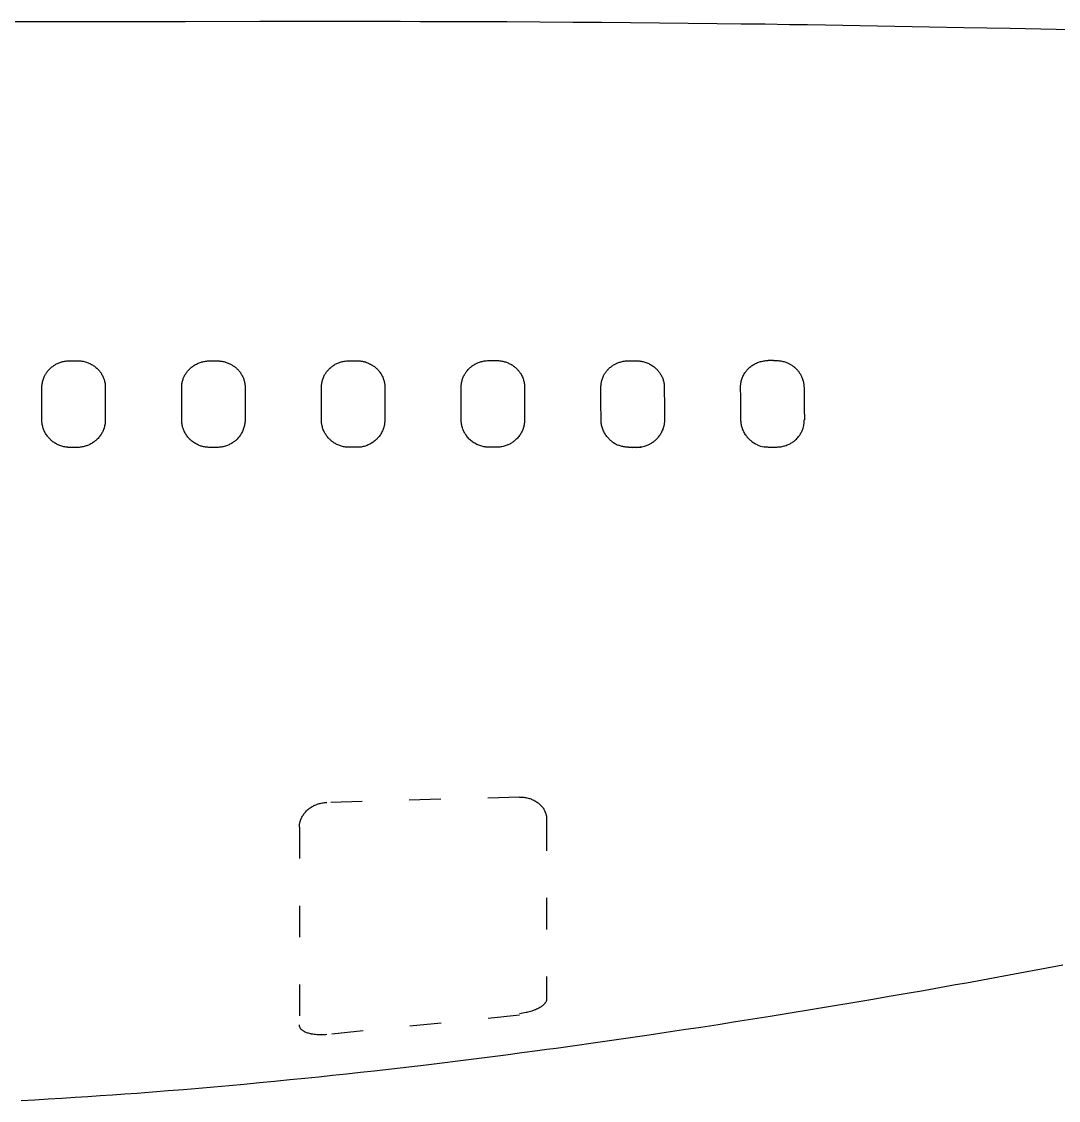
# Model space of a CAD drawing. Extents: x -17108 to 71323, y -8319 to 54197.
# Drawn here: x 14583 to 18540, y 43459 to 47576 of the extents above; entities that cross this region are included whole.
import ezdxf

# ---------------------------------------------------------------- set-up
doc = ezdxf.new("R2010")
doc.units = 0
doc.linetypes.add('ACAD_ISO03W100', pattern=[30, 12, -18])
doc.layers.get('0').update_dxf_attribs({"linetype": 'CONTINUOUS'})
doc.layers.add('cargoDoors', color=7, linetype='ACAD_ISO03W100')

msp = doc.modelspace()

# ---------------------------------------------------------------- linework, layer by layer
at = {"color": 7, "ltscale": 0.490234}
msp.add_line((14767.7, 46281.6), (14787.3, 46281.6), dxfattribs=at)
at = {"color": 7, "ltscale": 0.35}
for p, q in [((15301.1, 46280.9), (15315.1, 46280.9)), ((15848.5, 46281.5), (15862.5, 46281.5))]:
    msp.add_line(p, q, dxfattribs=at)
at = {"color": 7, "ltscale": 0.349903}
for p, q in [((15315.1, 46280.9), (15329.1, 46280.9)), ((15834.5, 46281.5), (15848.5, 46281.5))]:
    msp.add_line(p, q, dxfattribs=at)
at = {"color": 7, "ltscale": 9.76563e-05}
msp.add_line((15848.5, 46281.5), (15848.5, 46281.5), dxfattribs=at)
at = {"color": 7, "ltscale": 0.350098}
for p, q in [((16367.7, 46282.2), (16381.7, 46282.2)), ((16381.7, 46282.2), (16395.7, 46282.1))]:
    msp.add_line(p, q, dxfattribs=at)
at = {"color": 7, "ltscale": 0.174805}
msp.add_line((14795.7, 45950.8), (14788.7, 45950.8), dxfattribs=at)
at = {"color": 7}
msp.add_line((15862.5, 45951.1), (15834.5, 45951.1), dxfattribs=at)
at = {"color": 7, "ltscale": 0.099121}
msp.add_line((16914.4, 45951), (16910.4, 45951), dxfattribs=at)
at = {"color": 7, "ltscale": 0.390625}
msp.add_line((16930, 45951), (16914.4, 45951), dxfattribs=at)
at = {"color": 7}
for points in [[(18707.7, 47541.6), (18531.6, 47545.3), (18355.5, 47548.9), (18267.5, 47550.7), (18179.6, 47552.4), (18047.6, 47554.9), (17915.6, 47557.3), (17783.6, 47559.6), (17651.6, 47561.7), (17582.6, 47562.8), (17513.6, 47563.8), (17421.6, 47565.2), (17329.7, 47566.4), (17237.8, 47567.6), (17127.5, 47568.8), (17017.3, 47570), (16907, 47571.1), (16796.7, 47572), (16686.5, 47572.8), (16560.5, 47573.6), (16434.6, 47574.3), (16308.6, 47574.8), (16182.7, 47575.2), (16105, 47575.3), (16027.4, 47575.5), (15937, 47575.6), (15846.6, 47575.7), (15740.4, 47575.7), (15634.2, 47575.7), (15492.5, 47575.6), (15208.9, 47575.3), (14993.7, 47575.2), (14886, 47575.1), (14724.5, 47575.1), (14603.4, 47575.1), (14482.3, 47575.1)], [(14685.7, 46245.3), (14687, 46246.8), (14688.4, 46248.2), (14689.8, 46249.7), (14691.3, 46251.2), (14694.3, 46253.9), (14695.2, 46254.8), (14697.5, 46256.7), (14698.9, 46257.8), (14701.8, 46260), (14704.7, 46262.2), (14706.8, 46263.5), (14708.8, 46264.8), (14710.9, 46266.1), (14713.9, 46267.8), (14717, 46269.5), (14720, 46270.9), (14723.1, 46272.3), (14726.2, 46273.6), (14729.4, 46274.8), (14732.7, 46276), (14735.4, 46276.8), (14738.1, 46277.6), (14740.9, 46278.3), (14743.4, 46278.9), (14747.4, 46279.7), (14751.4, 46280.4), (14755.4, 46280.9), (14759.5, 46281.3), (14763.6, 46281.5), (14767.7, 46281.6)], [(14787.3, 46281.6), (14790.9, 46281.6), (14794.5, 46281.6), (14798.5, 46281.5), (14799.8, 46281.5), (14802.8, 46281.3), (14805.8, 46281.1), (14808.8, 46280.8), (14813, 46280.2), (14814.2, 46280), (14818.3, 46279.3), (14822.4, 46278.4), (14826.4, 46277.3), (14830.4, 46276.1), (14833.7, 46275), (14836.9, 46273.8), (14840.1, 46272.4), (14843.2, 46271), (14846.3, 46269.5), (14849.8, 46267.7), (14853.2, 46265.7), (14856.5, 46263.6), (14858.9, 46262), (14861.3, 46260.3)], [(15250.6, 46268.9), (15254, 46270.6), (15257.4, 46272.1), (15260.8, 46273.5), (15264.4, 46274.7), (15267.9, 46275.9), (15271.5, 46276.9), (15274.8, 46277.8), (15278.1, 46278.5), (15281.5, 46279.2), (15284.9, 46279.7), (15288.3, 46280.1), (15290.4, 46280.4), (15292.5, 46280.6), (15294.7, 46280.7), (15296.8, 46280.8), (15301.1, 46280.9)], [(15329.1, 46280.9), (15333, 46280.9), (15336.9, 46280.7), (15339.5, 46280.5), (15343.5, 46280), (15347.5, 46279.5), (15351.5, 46278.7), (15354.9, 46278), (15358.3, 46277.2), (15361.6, 46276.2), (15364.9, 46275.2), (15368.1, 46274.1), (15371.3, 46272.8), (15374.5, 46271.5), (15377.6, 46270.1), (15380.7, 46268.6), (15383.4, 46267.1), (15386.1, 46265.6), (15388.7, 46263.9), (15390.8, 46262.6), (15393.1, 46261), (15395.4, 46259.3), (15397.7, 46257.6), (15399.6, 46256.1), (15401.5, 46254.5), (15403.3, 46252.8), (15405.2, 46251.1), (15407.5, 46248.8), (15409.8, 46246.4), (15412, 46243.9), (15414.1, 46241.4), (15416.1, 46238.8), (15418.1, 46236.1), (15419.9, 46233.4), (15421.7, 46230.7), (15422.9, 46228.6), (15424.1, 46226.4), (15425.6, 46223.6), (15427, 46220.6), (15428.3, 46217.7), (15429.6, 46214.7), (15430.7, 46211.6), (15431.7, 46208.6), (15432.6, 46205.4), (15433.4, 46202.3), (15434.2, 46198.6), (15434.9, 46194.8), (15435.4, 46191), (15435.8, 46187.2), (15436, 46183.4), (15436.1, 46179.6)], [(15762.8, 46255.6), (15765.6, 46257.9), (15768.4, 46260.1), (15771.3, 46262.2), (15774.3, 46264.1), (15777.4, 46266), (15780.5, 46267.8), (15783.5, 46269.4), (15786.5, 46270.9), (15789.6, 46272.3), (15792.8, 46273.6), (15796, 46274.8), (15799.2, 46276), (15803, 46277.1), (15806.9, 46278.2), (15810.8, 46279.1), (15814.7, 46279.8), (15818.6, 46280.5), (15822.6, 46280.9), (15826.5, 46281.3), (15830.5, 46281.5), (15834.5, 46281.5)], [(15862.5, 46281.5), (15866, 46281.4), (15868.6, 46281.3), (15871.3, 46281.2), (15874.7, 46280.8), (15878.2, 46280.4), (15881.6, 46279.9), (15884.2, 46279.4), (15886.7, 46278.9), (15889.5, 46278.2), (15892.3, 46277.5), (15895.1, 46276.7), (15897.5, 46275.9), (15900, 46275.1), (15903.8, 46273.6), (15907.6, 46272.1), (15911.4, 46270.3), (15915, 46268.5), (15918.6, 46266.5), (15920.8, 46265.2), (15922.9, 46263.8), (15925.3, 46262.3), (15927.6, 46260.6), (15929.9, 46258.9), (15932.5, 46256.9), (15935, 46254.7), (15937.5, 46252.5), (15939.9, 46250.2), (15942.2, 46247.8), (15944.5, 46245.4), (15946.1, 46243.5), (15947.6, 46241.6), (15949.2, 46239.6), (15950.6, 46237.7), (15952.8, 46234.5), (15954.9, 46231.3), (15956.8, 46228), (15958.4, 46225.2), (15959.8, 46222.3), (15961.2, 46219.3), (15962.5, 46216.3), (15963.6, 46213.3), (15964.7, 46210.2), (15965.6, 46207.2), (15966.5, 46204), (15967.2, 46200.9), (15967.9, 46197.4), (15968.5, 46194), (15968.9, 46190.4), (15969.2, 46186.9), (15969.4, 46183.4), (15969.5, 46179.9)], [(16279.9, 46238.7), (16282.2, 46241.7), (16284.6, 46244.7), (16287.2, 46247.5), (16289.7, 46250.1), (16292.2, 46252.7), (16294.9, 46255.1), (16297.6, 46257.4), (16300.4, 46259.7), (16303.3, 46261.8), (16306.6, 46264), (16309.9, 46266.2), (16313.3, 46268.1), (16316.3, 46269.7), (16318.6, 46270.9), (16320.8, 46272), (16324, 46273.3), (16327.1, 46274.6), (16330.3, 46275.8), (16334, 46277), (16337.7, 46278.1), (16341.5, 46279.1), (16345.3, 46279.9), (16349.1, 46280.6), (16353, 46281.2), (16356.8, 46281.6), (16360.7, 46282), (16364.2, 46282.1), (16367.7, 46282.2)], [(16395.7, 46282.1), (16399.7, 46282.1), (16403.7, 46281.9), (16407.6, 46281.5), (16411.6, 46281), (16415.5, 46280.4), (16419.4, 46279.6), (16423.2, 46278.7), (16426.6, 46277.8), (16429.9, 46276.8), (16433.2, 46275.7), (16436.4, 46274.5), (16439.6, 46273.2), (16443.3, 46271.6), (16446.9, 46269.8), (16450.5, 46267.9), (16454, 46265.9), (16456.1, 46264.5), (16458.5, 46262.9), (16460.8, 46261.3), (16463, 46259.6), (16465.6, 46257.6), (16468.2, 46255.4), (16470.7, 46253.2), (16473.1, 46250.9), (16475.4, 46248.5), (16477.6, 46246.1), (16479.3, 46244.2), (16480.8, 46242.3), (16482.9, 46239.7), (16484.8, 46237), (16486.6, 46234.3), (16488, 46232.3), (16489.2, 46230.2), (16491.1, 46226.8), (16492.9, 46223.3), (16494.6, 46219.7), (16496.1, 46216.1), (16497.4, 46212.5), (16498.4, 46209.4), (16499.3, 46206.3), (16500.1, 46203.2), (16500.8, 46200), (16501.6, 46196.1), (16502.1, 46192.2), (16502.5, 46188.3), (16502.8, 46184.3), (16502.8, 46180.4)], [(16837.6, 45972.3), (16835.7, 45973.8), (16833.7, 45975.3), (16831.1, 45977.5), (16828.6, 45979.7), (16826.2, 45982.1), (16823.8, 45984.5), (16821.5, 45987), (16818.9, 45989.9), (16816.5, 45993), (16814.1, 45996.2), (16811.9, 45999.4), (16809.8, 46002.7), (16807.8, 46006.1), (16806, 46009.5), (16804.3, 46013), (16802.7, 46016.6), (16801.3, 46020.2), (16800, 46023.9), (16798.8, 46027.6), (16797.8, 46031.3), (16796.9, 46035.1), (16796.2, 46038.9), (16795.6, 46042.8), (16795.1, 46046.6), (16794.8, 46050.5), (16794.7, 46052.8), (16794.7, 46055), (16794.6, 46058.2), (16794.6, 46062.7), (16794.4, 46115.7), (16794.2, 46163.9), (16794.2, 46176.9), (16794.1, 46180.6), (16794.2, 46182.9), (16794.2, 46185.1), (16794.5, 46188.5), (16794.7, 46190.8), (16795, 46193.2), (16795.4, 46196.4), (16795.9, 46198.7), (16796.6, 46202.5), (16797.6, 46206.1), (16798.6, 46209.8), (16799.8, 46213.4), (16801.2, 46216.9), (16802.7, 46220.4), (16804.3, 46223.9), (16805.5, 46226.3), (16806.8, 46228.6), (16808.2, 46231), (16810.1, 46233.9), (16812, 46236.9), (16814.1, 46239.7), (16815.6, 46241.6), (16817.5, 46244), (16819.5, 46246.2), (16821.5, 46248.4), (16823.3, 46250.2), (16825.9, 46252.8), (16828.7, 46255.2), (16831.6, 46257.6), (16834.5, 46259.9), (16837.2, 46261.8), (16840, 46263.7), (16842.8, 46265.5), (16845.7, 46267.2), (16848.7, 46268.8), (16850.9, 46269.9), (16853.2, 46271), (16855.5, 46272.1), (16858.5, 46273.3), (16861.5, 46274.4), (16864.5, 46275.5), (16867.5, 46276.5), (16871.6, 46277.6), (16875.6, 46278.6), (16879.7, 46279.4), (16883.9, 46280.1), (16888, 46280.7), (16892.2, 46281), (16896.4, 46281.2), (16900.6, 46281.3)], [(16914.6, 46281.3), (16923.7, 46281.3), (16927.3, 46281.3), (16929.2, 46281.2), (16931.9, 46281.2), (16933.7, 46281.1), (16936.7, 46280.9), (16939.8, 46280.7), (16942.3, 46280.4), (16945.8, 46279.9), (16949.2, 46279.3), (16951.8, 46278.8), (16954.3, 46278.3), (16958.1, 46277.3), (16961.9, 46276.2), (16965.7, 46275), (16969.4, 46273.6), (16973.1, 46272.1), (16976.6, 46270.5), (16980.2, 46268.8), (16983.8, 46266.8), (16987.3, 46264.7), (16990.7, 46262.5), (16994, 46260.2), (16997.3, 46257.8), (16999.9, 46255.7), (17002.4, 46253.5), (17004.8, 46251.2), (17007, 46249.1), (17009.1, 46246.9), (17011.2, 46244.6), (17012.8, 46242.7), (17014.5, 46240.6), (17016.2, 46238.4), (17017.9, 46236.2), (17019.2, 46234.2), (17020.6, 46232.1), (17022.4, 46229.1), (17024.2, 46226), (17025.8, 46222.9), (17027.3, 46219.7), (17028.7, 46216.5), (17030, 46213.2), (17031.1, 46210.1), (17032, 46207), (17032.9, 46203.9), (17033.7, 46200.5), (17034.4, 46197.1), (17035, 46193.7), (17035.4, 46190.2), (17035.8, 46186.7), (17036, 46183.2), (17036.1, 46179.7)], [(17384.5, 46270.9), (17388.2, 46272.7), (17392, 46274.3), (17395.8, 46275.7), (17399.7, 46277), (17403.7, 46278.2), (17407.6, 46279.2), (17411.6, 46280.1), (17415.7, 46280.8), (17419.7, 46281.4), (17423.8, 46281.8), (17427.9, 46282.1), (17430.4, 46282.2), (17432.9, 46282.2)], [(17452.5, 46282.3), (17457.1, 46282.3), (17461.7, 46282.4), (17464.8, 46282.3), (17467, 46282.2), (17470.6, 46282), (17474.1, 46281.6), (17476.7, 46281.3), (17480.6, 46280.7), (17484.4, 46280), (17488.2, 46279.1), (17491.9, 46278.2), (17495.7, 46277), (17499.3, 46275.8), (17502.6, 46274.6), (17505.7, 46273.3), (17508.3, 46272.1), (17510.9, 46270.9), (17513.4, 46269.6), (17515.7, 46268.4), (17517.9, 46267.1), (17520.3, 46265.7), (17522.8, 46264.1), (17525.1, 46262.5), (17527.8, 46260.6), (17529.8, 46259), (17531.8, 46257.5), (17534.4, 46255.3), (17536.9, 46253), (17539.3, 46250.7), (17541.6, 46248.3), (17543.9, 46245.8), (17546.1, 46243.3), (17547.8, 46241.1), (17549.5, 46238.9), (17551.1, 46236.7), (17552.5, 46234.7), (17553.8, 46232.6), (17555.5, 46229.8), (17557.2, 46226.9), (17558.7, 46224), (17560.1, 46221), (17561.5, 46218), (17562.7, 46215), (17564, 46211.4), (17565.2, 46207.7), (17566.2, 46204), (17567.1, 46200.3), (17567.8, 46196.5), (17568.4, 46192.8), (17568.8, 46188.9), (17569.1, 46185.1)], [(14669.3, 46219.9), (14670.6, 46222.7), (14671.9, 46225.4), (14673.4, 46228), (14674.9, 46230.6), (14676.5, 46233.2), (14678.2, 46235.7), (14680, 46238.2), (14681.8, 46240.6), (14683.7, 46243), (14685.7, 46245.3)], [(14861.3, 46260.3), (14864.2, 46258.1), (14867.1, 46255.8), (14869.8, 46253.3), (14872.5, 46250.8), (14875, 46248.2), (14877.5, 46245.5), (14879.9, 46242.7), (14881.5, 46240.8), (14883.3, 46238.4), (14885, 46236), (14886.7, 46233.5), (14888, 46231.4), (14889.9, 46228.2), (14891.6, 46225), (14893.3, 46221.7), (14894.8, 46218.4), (14896, 46215.4), (14897.1, 46212.3), (14898.2, 46209.3), (14899.1, 46206.2), (14900, 46202.5), (14900.8, 46198.7), (14901.5, 46195), (14902, 46191.2), (14902.4, 46187.4), (14902.6, 46183.5), (14902.7, 46179.7)], [(15194.1, 46181.6), (15194.2, 46184.5), (15194.4, 46187.5), (15194.7, 46190.4), (15195.2, 46193.6), (15195.7, 46197.1), (15196.4, 46200.5), (15197.2, 46203.9), (15198.2, 46207.3), (15199.2, 46210.6), (15200.4, 46213.9), (15201.3, 46216.2), (15202.2, 46218.4), (15203.6, 46221.3), (15205, 46224.2), (15206.6, 46227.1), (15208.2, 46229.9), (15209.5, 46232), (15210.8, 46234.1), (15212.7, 46236.7), (15214.6, 46239.4), (15216.7, 46241.9), (15218.8, 46244.4), (15221.3, 46247.1), (15223.8, 46249.7), (15226.5, 46252.2), (15229.2, 46254.7), (15232, 46257), (15234.9, 46259.2)], [(15234.9, 46259.2), (15237.9, 46261.4), (15241, 46263.4), (15244.1, 46265.4), (15247.3, 46267.2), (15250.6, 46268.9)], [(15727.5, 46182.9), (15727.7, 46186.4), (15728, 46190), (15728.4, 46193.5), (15729, 46197.1), (15729.7, 46200.5), (15730.5, 46204), (15731.4, 46207.5), (15732.5, 46210.9), (15733.7, 46214.2), (15735, 46217.6), (15736.5, 46221), (15738.1, 46224.2), (15739.8, 46227.5), (15741, 46229.6), (15742.2, 46231.7), (15744, 46234.4), (15745.9, 46237.1), (15747.3, 46239.1), (15748.8, 46241.1), (15751.4, 46244.2), (15752.7, 46245.7), (15754, 46247.2), (15755.4, 46248.7), (15756.9, 46250.1), (15758.3, 46251.5), (15759.8, 46252.9), (15762.8, 46255.6)], [(16260.8, 46183.1), (16261, 46186.1), (16261.2, 46189.1), (16261.5, 46192), (16261.8, 46194.4), (16262.4, 46198), (16263.1, 46201.6), (16264, 46205.2), (16264.9, 46208.7), (16266.1, 46212.1), (16267.3, 46215.6), (16268.7, 46218.9), (16270.2, 46222.3), (16271.8, 46225.6), (16273.5, 46228.8), (16274.3, 46230.2), (16275.6, 46232.3), (16276.9, 46234.4), (16278.8, 46237.2), (16279.9, 46238.7)], [(17328.4, 46055.9), (17328.3, 46074.2), (17327.6, 46140.4), (17327.6, 46147.6), (17327.3, 46172.9), (17327.2, 46178), (17327.2, 46180.9), (17327.2, 46182.3), (17327.3, 46185.3), (17327.4, 46187.7), (17327.7, 46191.3), (17327.9, 46192.5), (17328.4, 46196.2), (17329, 46200), (17329.9, 46203.7), (17330.8, 46207.4), (17331.9, 46211.1), (17333.2, 46214.7), (17334.6, 46218.3), (17336.1, 46221.8), (17337.8, 46225.3), (17339.6, 46228.7), (17341.5, 46232), (17343.6, 46235.3)], [(17343.6, 46235.3), (17345.4, 46237.9), (17347.3, 46240.5), (17349.3, 46243), (17351.4, 46245.5), (17353.5, 46247.9), (17355.8, 46250.3), (17358.4, 46252.9), (17361.2, 46255.4), (17363.1, 46257), (17365.9, 46259.3), (17368.8, 46261.5), (17371.8, 46263.6), (17374.9, 46265.6), (17378, 46267.5), (17381.3, 46269.3), (17384.5, 46270.9)], [(14660.7, 46181.9), (14660.7, 46183.8), (14660.8, 46185.8), (14661.2, 46189.7), (14661.6, 46193.6), (14662.3, 46197.4), (14663.1, 46201.3), (14664, 46205.1), (14665.1, 46208.9), (14666.3, 46212.6), (14667.7, 46216.3), (14669.3, 46219.9)], [(14673.1, 46006.8), (14671.4, 46010.1), (14669.8, 46013.4), (14668.3, 46016.8), (14667, 46020.2), (14665.8, 46023.7), (14664.7, 46027.2), (14663.7, 46030.8), (14662.9, 46034.4), (14662.2, 46038), (14661.7, 46041.2), (14661.3, 46044.5), (14661, 46047.3), (14660.8, 46050.1), (14660.7, 46052.9), (14660.7, 46056), (14660.7, 46057.3), (14660.7, 46141.1), (14660.7, 46170.9), (14660.7, 46176.6), (14660.7, 46181.9)], [(14902.7, 46179.7), (14902.7, 46135.6), (14902.7, 46058.6), (14902.7, 46055), (14902.6, 46051.4), (14902.4, 46047.7), (14902, 46044.1), (14901.5, 46040.6), (14900.9, 46036.6), (14900, 46032.7), (14899.1, 46028.9), (14898, 46025.1), (14896.7, 46021.3), (14895.5, 46018.2), (14894.2, 46015.1), (14892.9, 46012.1), (14891.4, 46009.1), (14889.8, 46006.1), (14888.2, 46003.2), (14886.3, 46000.1), (14884.2, 45997), (14882.1, 45994), (14879.8, 45991.1), (14877.5, 45988.3), (14874.8, 45985.3), (14872.1, 45982.5), (14869.3, 45979.7), (14866.8, 45977.5), (14864.2, 45975.3), (14862, 45973.6), (14859.8, 45971.9), (14857.5, 45970.2)], [(15194.1, 46053.2), (15194.1, 46055.8), (15194.1, 46059.2), (15194.1, 46119.7), (15194.1, 46145.2), (15194.1, 46170.6), (15194.1, 46177.9), (15194.1, 46181.6)], [(15436.1, 46179.6), (15436.1, 46132.4), (15436.1, 46056.9), (15436.1, 46053.9), (15435.9, 46049.9), (15435.6, 46045.9), (15435.1, 46042), (15434.5, 46038), (15433.7, 46034.1), (15432.8, 46030.1), (15431.7, 46026.3), (15430.5, 46022.4), (15429.1, 46018.6), (15427.6, 46014.9), (15425.9, 46011.2), (15424.1, 46007.6), (15422.2, 46004.2), (15420.2, 46000.9), (15418.1, 45997.7), (15415.9, 45994.6), (15413.6, 45991.5), (15411.1, 45988.5), (15408.6, 45985.6), (15405.9, 45982.8), (15403.1, 45980.1), (15400.3, 45977.5), (15397.7, 45975.3), (15395.5, 45973.6), (15393.2, 45971.8), (15391, 45970.2)], [(15727.5, 46174.3), (15727.5, 46178.1), (15727.5, 46180), (15727.5, 46182.9)], [(15772.6, 45970.5), (15770.5, 45972), (15768.5, 45973.5), (15766.3, 45975.2), (15764.2, 45977), (15762.1, 45978.9), (15760.2, 45980.6), (15758.4, 45982.3), (15755.7, 45985.1), (15753.2, 45987.9), (15750.8, 45990.8), (15748.4, 45993.8), (15746.5, 45996.5), (15744.6, 45999.2), (15742.8, 46002.1), (15741.1, 46004.9), (15739.5, 46007.9), (15737.8, 46011.2), (15736.2, 46014.6), (15734.7, 46018.1), (15733.4, 46021.6), (15732.2, 46025.2), (15731.1, 46028.9), (15730.2, 46032.6), (15729.4, 46036.4), (15728.7, 46040.1), (15728.2, 46043.9), (15727.8, 46047.7), (15727.6, 46051.6), (15727.5, 46055.3), (15727.5, 46057.4), (15727.5, 46141.2), (15727.5, 46174.3)], [(15969.5, 46179.9), (15969.5, 46059), (15969.5, 46055.3), (15969.4, 46051.5), (15969.2, 46047.8), (15968.8, 46044.1), (15968.3, 46040.4), (15967.6, 46036.4), (15966.7, 46032.5), (15965.7, 46028.6), (15964.6, 46024.8), (15963.3, 46021), (15961.8, 46017.2), (15960.2, 46013.5), (15958.5, 46009.9), (15956.6, 46006.3), (15954.6, 46002.8), (15952.5, 45999.4), (15950.2, 45996.1), (15947.9, 45993), (15945.6, 45990.1), (15943.1, 45987.2), (15940.5, 45984.4), (15938.8, 45982.6), (15937, 45980.8), (15934, 45978.1), (15930.9, 45975.5), (15927.7, 45972.9), (15924.4, 45970.6)], [(16279.9, 45996.8), (16278, 45999.5), (16276.2, 46002.4), (16274.5, 46005.2), (16272.9, 46008.2), (16271.4, 46011.2), (16270, 46014.2), (16268.7, 46017.3), (16267.2, 46021), (16265.9, 46024.9), (16264.7, 46028.8), (16263.7, 46032.7), (16262.8, 46036.7), (16262.5, 46038.7), (16262.1, 46040.7), (16261.7, 46043.7), (16261.4, 46046.7), (16261.2, 46049.7), (16261, 46052.8), (16260.9, 46056), (16260.9, 46059.9), (16260.9, 46125.1), (16260.9, 46143.9), (16260.8, 46172.2), (16260.8, 46176.9), (16260.8, 46181), (16260.8, 46183.1)], [(16502.8, 46180.4), (16503, 46070.5), (16503, 46058.5), (16503, 46055), (16502.9, 46051.4), (16502.6, 46047.8), (16502.3, 46044.2), (16501.8, 46040.6), (16501.2, 46037), (16500.4, 46033.5), (16499.5, 46030), (16498.6, 46026.5), (16497.4, 46022.9), (16496.1, 46019.3), (16494.6, 46015.8), (16493.1, 46012.3), (16491.4, 46008.9), (16489.6, 46005.5), (16487.6, 46002.2), (16485.5, 45998.9), (16483.2, 45995.6), (16480.8, 45992.4), (16478.3, 45989.3), (16475.7, 45986.3), (16472.9, 45983.4), (16470, 45980.6), (16467.1, 45977.9), (16465.8, 45976.8), (16463.4, 45974.8), (16461, 45972.9), (16458.4, 45971.1)], [(17036.1, 46179.7), (17036.4, 46103.9), (17036.6, 46061.8), (17036.6, 46057.1), (17036.6, 46054.5), (17036.6, 46053.2)], [(17569.1, 46185.1), (17569.2, 46183.7), (17569.3, 46180.9), (17569.3, 46178.1), (17569.4, 46172.4), (17569.7, 46145.5), (17570.2, 46100), (17570.6, 46056.4)], [(15205, 46009.8), (15204.1, 46011.7), (15203.2, 46013.5), (15202.4, 46015.4), (15201.6, 46017.3), (15200.5, 46020.2), (15199.5, 46023.1), (15198.5, 46026), (15197.7, 46028.9), (15196.8, 46032.3), (15196.1, 46035.8), (15195.4, 46039.2), (15194.9, 46042.7), (15194.5, 46046.2), (15194.3, 46049.7), (15194.1, 46053.2)], [(17036.6, 46053.2), (17036.4, 46049.8), (17036.2, 46046.3), (17035.8, 46043.1), (17035.4, 46039.8), (17035, 46037.4), (17034.5, 46035), (17033.8, 46031.7), (17033, 46028.5), (17032, 46025.4), (17031, 46022.2), (17029.9, 46019.1), (17028.5, 46015.6), (17027, 46012.2), (17025.3, 46008.8), (17023.6, 46005.5), (17021.7, 46002.4), (17019.8, 45999.2), (17017.7, 45996.2), (17015.5, 45993.2), (17013.2, 45990.3), (17011, 45987.6), (17008.6, 45985), (17006.2, 45982.5), (17003.7, 45980.1), (17001.1, 45977.7)], [(17345.8, 45999.4), (17343.7, 46002.7), (17341.7, 46006.1), (17339.9, 46009.6), (17338.1, 46013.1), (17336.6, 46016.7), (17335.1, 46020.3), (17334, 46023.4), (17333, 46026.6), (17332, 46029.8), (17331.2, 46033.1), (17330.4, 46036.8), (17329.7, 46040.6), (17329.2, 46044.4), (17328.8, 46048.2), (17328.5, 46052.1), (17328.4, 46055.9)], [(14685.7, 45988.4), (14684.2, 45990.1), (14682.8, 45991.9), (14681.4, 45993.7), (14679.2, 45996.9), (14677, 46000.1), (14675, 46003.4), (14673.1, 46006.8)], [(14705.8, 45970.2), (14702.8, 45972.3), (14700, 45974.5), (14697.2, 45976.9), (14695.2, 45978.7), (14693.2, 45980.5), (14690.6, 45983.1), (14688.1, 45985.7), (14685.7, 45988.4)], [(15239.2, 45970.2), (15236.1, 45972.5), (15233, 45974.9), (15230, 45977.4), (15228.2, 45979.1), (15226.3, 45980.8), (15224.5, 45982.6), (15222.8, 45984.4), (15220.1, 45987.3), (15217.6, 45990.3), (15215.2, 45993.3), (15212.9, 45996.5), (15210.8, 45999.7), (15208.7, 46003), (15206.8, 46006.4), (15205, 46009.8)], [(16305.9, 45970.8), (16302.6, 45973.2), (16299.4, 45975.7), (16296.3, 45978.4), (16293.2, 45981.2), (16290.3, 45984.1), (16287.5, 45987.1), (16284.9, 45990.2), (16282.3, 45993.4), (16281.1, 45995.1), (16279.9, 45996.8)], [(14723.1, 45960.4), (14721.3, 45961.2), (14719.5, 45962.1), (14716, 45963.9), (14712.5, 45965.9), (14709.1, 45968), (14705.8, 45970.2)], [(14788.7, 45950.8), (14777.4, 45950.8), (14774.2, 45950.8), (14769, 45950.8), (14766.8, 45950.8), (14763.6, 45950.9), (14760.4, 45951), (14759.2, 45951.1), (14755.5, 45951.5), (14752.1, 45951.9), (14748.2, 45952.5), (14744.3, 45953.3), (14740.5, 45954.2), (14736.7, 45955.3), (14732.9, 45956.5), (14729.2, 45957.8), (14726.1, 45959), (14723.1, 45960.4)], [(14857.5, 45970.2), (14854.3, 45968.1), (14851, 45966), (14847.6, 45964.1), (14844.2, 45962.3), (14840.7, 45960.6), (14838.3, 45959.6), (14835.2, 45958.3), (14832, 45957.1), (14829.6, 45956.3), (14825.8, 45955.1), (14821.9, 45954), (14818, 45953.1), (14814, 45952.4), (14810.4, 45951.8), (14806.7, 45951.4), (14803, 45951), (14799.3, 45950.9), (14795.7, 45950.8)], [(15297.9, 45950.9), (15293.8, 45951.1), (15289.7, 45951.4), (15285.6, 45951.9), (15281.5, 45952.6), (15277.5, 45953.4), (15274.2, 45954.2), (15270.9, 45955.1), (15267.7, 45956.1), (15264.5, 45957.2), (15261.3, 45958.4), (15257.7, 45959.9), (15254.1, 45961.6), (15250.5, 45963.3), (15247.3, 45965.1), (15244.1, 45967), (15241, 45969), (15239.2, 45970.2)], [(15329.1, 45950.8), (15304.1, 45950.8), (15300, 45950.8), (15297.9, 45950.9)], [(15391, 45970.2), (15387.9, 45968.2), (15384.8, 45966.2), (15381.7, 45964.4), (15378.5, 45962.7), (15375.2, 45961.1), (15371.9, 45959.6), (15368.5, 45958.2), (15364.7, 45956.8), (15360.8, 45955.5), (15356.9, 45954.4), (15353, 45953.5), (15349, 45952.6), (15345, 45952), (15341.1, 45951.5), (15337.1, 45951.1), (15333.1, 45950.9), (15329.1, 45950.8)], [(15834.5, 45951.1), (15831, 45951.1), (15828.2, 45951.3), (15825.4, 45951.5), (15822.5, 45951.7), (15819.2, 45952.2), (15815.4, 45952.8), (15811.7, 45953.5), (15808, 45954.3), (15804.4, 45955.3), (15800.8, 45956.4), (15797.2, 45957.7), (15793.7, 45959), (15790.3, 45960.5), (15786.8, 45962.1), (15783.8, 45963.6), (15780.8, 45965.3), (15778, 45966.9), (15775.3, 45968.7), (15772.6, 45970.5)], [(15924.4, 45970.6), (15921.4, 45968.5), (15918.3, 45966.6), (15915.2, 45964.8), (15912, 45963.1), (15908.7, 45961.5), (15905.4, 45960), (15902, 45958.6), (15898.2, 45957.2), (15894.4, 45955.9), (15890.5, 45954.8), (15886.6, 45953.8), (15882.6, 45953), (15878.6, 45952.3), (15874.6, 45951.8), (15870.6, 45951.4), (15866.5, 45951.2), (15862.5, 45951.1)], [(16376.4, 45951.2), (16372.7, 45951.2), (16368.9, 45951.2), (16365.4, 45951.3), (16363.7, 45951.3), (16360.1, 45951.5), (16358.1, 45951.7), (16355.1, 45952), (16351.9, 45952.4), (16348.6, 45953), (16346.9, 45953.3), (16343.1, 45954.1), (16339.2, 45955.1), (16335.4, 45956.2), (16331.7, 45957.5), (16328, 45958.9), (16324.3, 45960.4), (16322, 45961.4), (16319.7, 45962.5), (16316.2, 45964.4), (16312.7, 45966.4), (16309.3, 45968.5), (16305.9, 45970.8)], [(16396, 45951.3), (16383, 45951.2), (16376.4, 45951.2)], [(16458.4, 45971.1), (16455.4, 45969.1), (16452.4, 45967.1), (16449.2, 45965.3), (16446, 45963.5), (16442.8, 45961.9), (16439.5, 45960.4), (16436.2, 45959), (16432.3, 45957.5), (16428.4, 45956.2), (16424.5, 45955.1), (16420.5, 45954.1), (16416.5, 45953.2), (16412.4, 45952.5), (16408.3, 45952), (16404.2, 45951.6), (16400.1, 45951.3), (16396, 45951.3)], [(16910.4, 45951), (16904.7, 45951), (16901.2, 45951), (16899.5, 45951.1), (16895.8, 45951.2), (16894.7, 45951.3), (16891.1, 45951.6), (16887.4, 45952), (16885, 45952.4), (16882.5, 45952.8), (16880.1, 45953.3), (16877.6, 45953.8), (16874.3, 45954.7), (16871.1, 45955.6), (16867.8, 45956.6), (16864.6, 45957.7), (16861.4, 45959)], [(17464.3, 45951), (17443.2, 45951), (17436.7, 45951), (17434.3, 45951), (17430.8, 45951.1), (17427.3, 45951.4), (17423.8, 45951.7), (17419.9, 45952.2), (17417.2, 45952.7)], [(17504.5, 45958.8), (17500.6, 45957.4), (17496.7, 45956), (17492.8, 45954.9), (17488.8, 45953.9), (17484.7, 45953), (17480.7, 45952.3), (17476.6, 45951.8), (17472.5, 45951.4), (17468.4, 45951.1), (17464.3, 45951)], [(17526.4, 45970.8), (17524.3, 45969.3), (17522.3, 45968), (17520.1, 45966.7), (17518, 45965.4), (17514.7, 45963.6), (17511.4, 45961.9), (17508, 45960.3), (17504.5, 45958.8)], [(14581.5, 43459), (14633.1, 43461.8), (14684.8, 43464.7), (14736.5, 43467.8), (14788.2, 43471), (14835.4, 43474.1), (14882.6, 43477.2), (14929.9, 43480.5), (14977.1, 43483.8), (15024.3, 43487.3), (15053.8, 43489.5), (15083.3, 43491.8), (15142.3, 43496.4), (15201.3, 43501.2), (15259.2, 43506.1), (15317.2, 43511.1), (15375.1, 43516.3), (15433, 43521.6), (15490.9, 43527), (15548.8, 43532.6), (15606.7, 43538.3), (15664.5, 43544.1), (15717.4, 43549.6), (15770.3, 43555.1), (15823.1, 43560.8), (15876, 43566.6), (15928.8, 43572.5), (15961.8, 43576.2), (15994.8, 43579.9), (16060.8, 43587.6), (16126.8, 43595.4), (16187.7, 43602.8), (16248.5, 43610.2), (16309.3, 43617.8), (16370.2, 43625.5), (16431, 43633.4), (16491.7, 43641.3), (16552.5, 43649.4), (16587.7, 43654.2), (16622.9, 43659), (16658.6, 43663.8), (16694.3, 43668.8), (16765.2, 43678.7), (16836.1, 43688.7), (16907, 43699), (16977.8, 43709.3), (17043.8, 43719.1), (17109.8, 43729), (17175.9, 43739.1), (17241.9, 43749.3), (17307.9, 43759.6), (17373.9, 43770), (17439.9, 43780.5), (17478.4, 43786.7), (17516.9, 43793), (17593.9, 43805.6), (17670.9, 43818.3), (17747.9, 43831.3), (17824.9, 43844.3), (17901.9, 43857.6), (17963.3, 43868.2), (18024.8, 43879), (18086.3, 43889.8), (18147.8, 43900.8), (18188.8, 43908.1), (18229.8, 43915.5), (18311.7, 43930.4), (18393.6, 43945.5), (18475.6, 43960.7), (18557.5, 43976.1)]]:
    msp.add_lwpolyline(points, dxfattribs=at)
for centre, radius, start, end in [((16962.3, 68970.8), 22689.6, 269.84415, 269.87948), ((17623, 12357.1), 33925.6, 90.28794, 90.32106), ((17467.9, 46055.5), 102.6, 336.1912, 0.492), ((17434.9, 46058.2), 106.7, 213.4317, 220.2501), ((17435.4, 46058.6), 107.4, 220.2357, 227.5323), ((17466, 46056.5), 104.8, 312.497, 322.1926), ((17466.3, 46056.2), 104.5, 322.1925, 329.4184), ((17466.6, 46056.1), 104.1, 329.4203, 336.1904), ((16901.7, 46058.9), 107.8, 233.4938, 236.6543), ((16902.2, 46059.7), 108.6, 236.6853, 247.9792), ((16397.7, 55398.3), 9461.4, 273.13041, 273.35544), ((16397.7, 55397.3), 9460.4, 273.1304, 273.35546), ((16930.1, 46059.3), 108.3, 269.9364, 281.3689), ((16930.3, 46058.3), 107.2, 281.3714, 300.4512), ((16930.6, 46057.7), 106.6, 300.4478, 307.4989), ((16931.1, 46057.3), 106, 307.4671, 311.3311), ((17435.3, 46058.6), 107.3, 227.5416, 229.7249), ((17435.9, 46059.3), 108.2, 229.7058, 244.9476), ((17436, 46059.5), 108.5, 244.9496, 260.0082), ((17466.1, 46056), 104.4, 305.2438, 312.5954)]:
    msp.add_arc(centre, radius, start, end, dxfattribs=at)
at = {"layer": 'cargoDoors', "color": 7, "linetype": 'ACAD_ISO03W100', "ltscale": 10}
for points in [[(15643.4, 44501.5), (15643.5, 44505.1), (15643.6, 44506.8), (15643.7, 44508.6), (15644, 44511.3), (15644.4, 44514), (15644.8, 44516.7), (15645.4, 44519.3), (15646, 44521.7), (15646.6, 44524.1), (15647.3, 44526.4), (15647.9, 44528.2), (15648.5, 44529.9), (15649.2, 44531.6), (15649.9, 44533.4), (15651.4, 44536.8), (15653, 44540), (15654.7, 44543.1), (15656.6, 44546.2), (15658.5, 44549.2), (15660.6, 44552.2), (15662.9, 44555.1), (15665.2, 44558), (15667.7, 44560.8), (15670.3, 44563.4), (15673, 44566.1), (15675.9, 44568.7), (15678.9, 44571.2), (15682.1, 44573.6), (15685.3, 44575.9), (15688.6, 44578.1), (15692, 44580.2), (15695.5, 44582.1), (15699.1, 44584), (15702.8, 44585.7), (15706.5, 44587.3), (15710.5, 44588.8), (15714.6, 44590.2), (15718.7, 44591.4), (15722.8, 44592.5), (15727, 44593.5), (15731.2, 44594.3), (15735.5, 44594.9), (15739.7, 44595.4), (15744, 44595.7), (15748.3, 44595.9)], [(16482.8, 44616.2), (15748.3, 44595.9)], [(16482.8, 44616.2), (16487.1, 44616.3), (16491.3, 44616.2), (16495.5, 44616), (16499.6, 44615.6), (16503.8, 44615.1), (16507.9, 44614.4), (16511.9, 44613.7), (16515.9, 44612.7), (16519.8, 44611.7), (16523.6, 44610.5), (16527.4, 44609.2), (16531.1, 44607.7), (16534.7, 44606.1), (16538.3, 44604.4), (16541.7, 44602.6), (16545.1, 44600.7), (16548.3, 44598.7), (16551.4, 44596.6), (16554.4, 44594.4), (16557.2, 44592.1), (16560, 44589.8), (16562.6, 44587.3), (16565.1, 44584.8), (16567.5, 44582.2), (16569.7, 44579.5), (16571.9, 44576.7), (16573.9, 44573.9), (16575.8, 44571), (16577.5, 44568.1), (16579.1, 44565), (16580.6, 44561.8), (16582, 44558.7), (16583.2, 44555.4), (16584.2, 44552.1), (16584.7, 44550.5), (16585.1, 44548.8), (16585.6, 44546.6), (16586, 44544.3), (16586.4, 44542.1), (16586.7, 44539.5), (16586.9, 44536.9), (16587.1, 44534.4), (16587.1, 44531.8)], [(16587.1, 44531.8), (16587.1, 43895.4)], [(15643.4, 44501.5), (15643.4, 43747.2)], [(16587.1, 43895.4), (16587.1, 43850.5), (16587.1, 43846.8), (16587.1, 43846.1), (16587.1, 43844.7), (16586.9, 43843.4), (16586.6, 43841.6), (16586.1, 43839.8), (16585.5, 43838), (16584.7, 43836.2), (16583.8, 43834.4), (16582.7, 43832.6), (16581.7, 43831.1), (16580.7, 43829.7), (16579.5, 43828.3), (16578.6, 43827.2), (16577.6, 43826.2), (16576.6, 43825.1), (16575.5, 43824.1), (16573.8, 43822.6), (16572, 43821), (16570.1, 43819.6), (16568.6, 43818.5), (16567.1, 43817.4), (16565.5, 43816.3), (16563.8, 43815.2), (16560.4, 43813.1), (16556.7, 43811.1), (16552.8, 43809.1), (16548.7, 43807.2), (16544.3, 43805.2), (16539.7, 43803.4), (16535, 43801.6), (16530.1, 43800), (16525, 43798.4), (16519.8, 43796.9), (16514.6, 43795.5), (16511.5, 43794.8), (16508.4, 43794.1), (16502.2, 43792.8), (16496, 43791.6), (16489.7, 43790.6), (16483.3, 43789.8)], [(16483.3, 43784.1), (15748.3, 43710)], [(15748.3, 43710), (15742.7, 43709.5), (15737.1, 43709.2), (15731.5, 43709), (15726, 43708.9), (15720.6, 43709), (15715.2, 43709.2), (15710, 43709.5), (15704.9, 43710), (15699.8, 43710.6), (15694.8, 43711.3), (15690.1, 43712.1), (15687.7, 43712.6), (15685.4, 43713.1), (15681.9, 43714), (15678.5, 43715), (15675.2, 43716), (15672, 43717.1), (15669, 43718.3), (15665.8, 43719.7), (15664.3, 43720.4), (15662.8, 43721.2), (15661.4, 43721.9), (15660, 43722.7), (15657.9, 43724.1), (15656, 43725.4), (15654.2, 43726.8), (15652.5, 43728.3), (15650.9, 43729.8), (15649.5, 43731.4), (15648.2, 43733), (15647.1, 43734.7), (15646.1, 43736.3), (15645.3, 43738.1), (15644.6, 43739.8), (15644.1, 43741.6), (15643.7, 43743.4), (15643.4, 43745.3), (15643.4, 43747.2)]]:
    msp.add_lwpolyline(points, dxfattribs=at)

doc.saveas('drawing.dxf')
